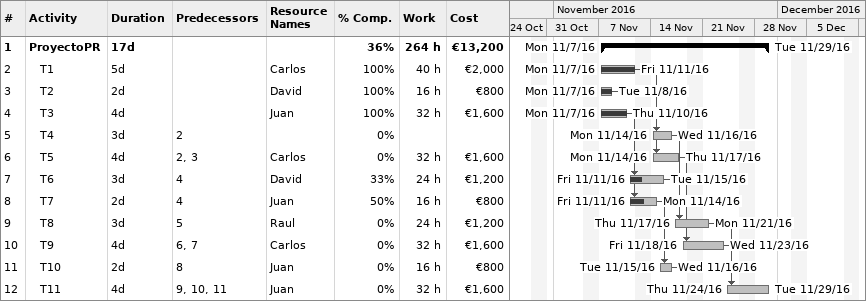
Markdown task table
| ID | Level | Task | Duration | Start | Finish | Predecessors | Resources | % complete | Work (h) | Cost (€) |
|---|---|---|---|---|---|---|---|---|---|---|
| 1 | 1 | **ProyectoPR** | 17d | 2016-11-07 | 2016-11-29 |  |  | 36 | 264 | 13200 |
| 2 | 2 | T1 | 5d | 2016-11-07 | 2016-11-11 |  | Carlos | 100 | 40 | 2000 |
| 3 | 2 | T2 | 2d | 2016-11-07 | 2016-11-08 |  | David | 100 | 16 | 800 |
| 4 | 2 | T3 | 4d | 2016-11-07 | 2016-11-10 |  | Juan | 100 | 32 | 1600 |
| 5 | 2 | T4 | 3d | 2016-11-14 | 2016-11-16 | 2 |  | 0 |  |  |
| 6 | 2 | T5 | 4d | 2016-11-14 | 2016-11-17 | 2, 3 | Carlos | 0 | 32 | 1600 |
| 7 | 2 | T6 | 3d | 2016-11-11 | 2016-11-15 | 4 | David | 33 | 24 | 1200 |
| 8 | 2 | T7 | 2d | 2016-11-11 | 2016-11-14 | 4 | Juan | 50 | 16 | 800 |
| 9 | 2 | T8 | 3d | 2016-11-17 | 2016-11-21 | 5 | Raul | 0 | 24 | 1200 |
| 10 | 2 | T9 | 4d | 2016-11-18 | 2016-11-23 | 6, 7 | Carlos | 0 | 32 | 1600 |
| 11 | 2 | T10 | 2d | 2016-11-15 | 2016-11-16 | 8 | Juan | 0 | 16 | 800 |
| 12 | 2 | T11 | 4d | 2016-11-24 | 2016-11-29 | 9, 10, 11 | Juan | 0 | 32 | 1600 |
